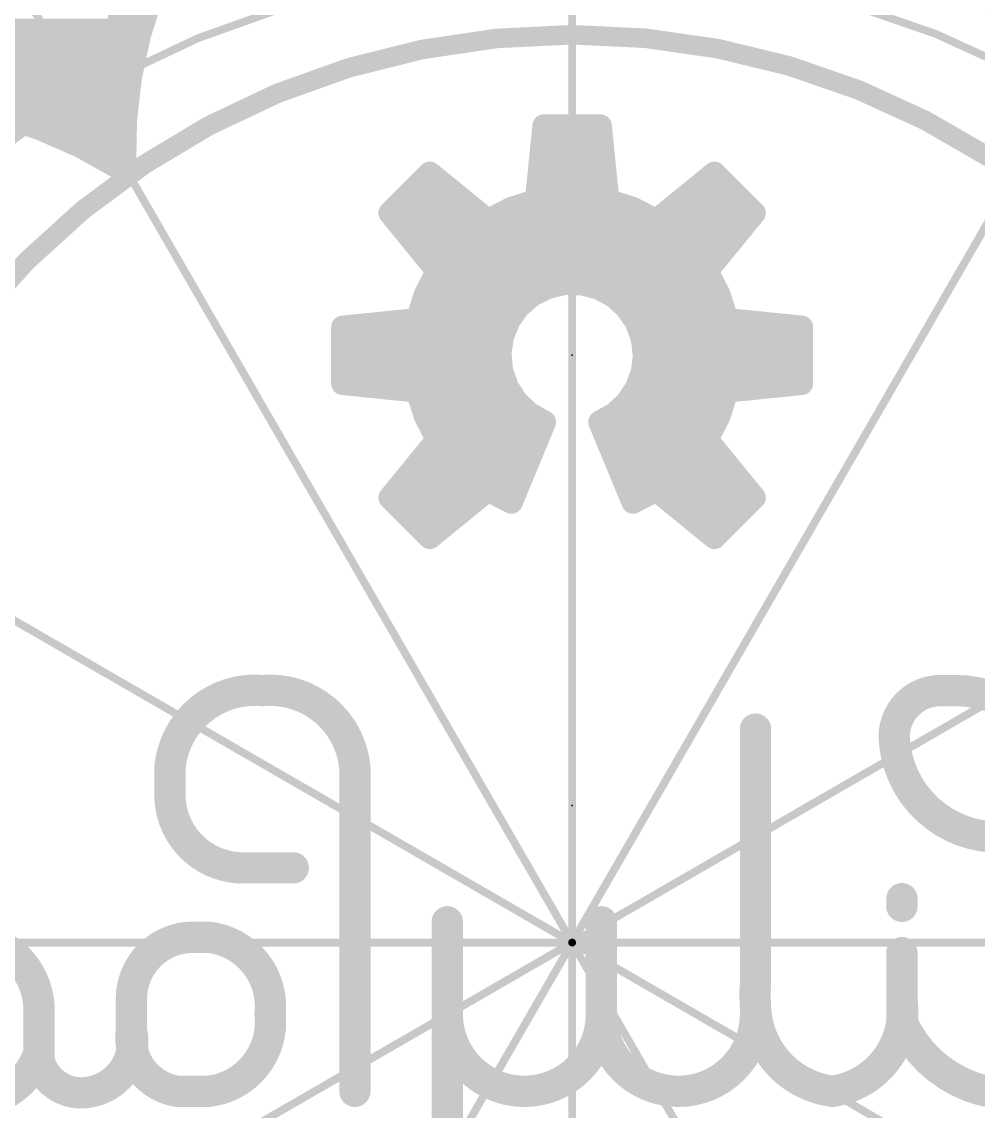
# Model space of a CAD drawing. Extents: x -119 to 11, y -11 to 11.
# Drawn here: x -3.57 to 2.64, y -1.09 to 5.97 of the extents above; entities that cross this region are included whole.
import ezdxf

# ---------------------------------------------------------------- set-up
doc = ezdxf.new("R2010")
doc.units = 0
for name, color, linetype in [('20', 53, 'CONTINUOUS'), ('22', 40, 'CONTINUOUS'), ('23', 53, 'CONTINUOUS'), ('24', 53, 'CONTINUOUS'), ('29', 40, 'CONTINUOUS'), ('47', 4, 'CONTINUOUS'), ('51', 53, 'CONTINUOUS')]:
    doc.layers.add(name, color=color, linetype=linetype)

msp = doc.modelspace()

# ---------------------------------------------------------------- linework, layer by layer
at = {"layer": '20', "const_width": 0.2032}
msp.add_lwpolyline([(0, -10, 1), (0, 10, 1), (0, -10)], format="xyb", dxfattribs=at)
at = {"layer": '22'}
for points, const_width in [([(-0.232, 4.8149), (-0.1828, 5.2988)], 0.15), ([(-0.1828, 5.2988), (0.1828, 5.2988)], 0.15), ([(0.1828, 5.2988), (0.232, 4.8149)], 0.15), ([(-0.1878, 5.25), (0.1878, 5.25)], 0.15), ([(-0.203, 5.1), (0.203, 5.1)], 0.15), ([(-1.182, 4.7335), (-0.9235, 4.992)], 0.15), ([(-0.9655, 4.95), (-0.872, 4.95)], 0.15), ([(-0.9235, 4.992), (-0.5465, 4.6846)], 0.15), ([(-0.2183, 4.95), (0.2183, 4.95)], 0.15), ([(0.5465, 4.6846), (0.9235, 4.992)], 0.15), ([(0.872, 4.95), (0.9655, 4.95)], 0.15), ([(0.9235, 4.992), (1.182, 4.7335)], 0.15), ([(-0.3947, 4.7628), (-0.232, 4.8149)], 0.15), ([(0.232, 4.8149), (0.3947, 4.7628)], 0.15), ([(-0.8746, 4.3565), (-1.182, 4.7335)], 0.15), ([(-1.1155, 4.8), (-0.688, 4.8)], 0.15), ([(-0.5465, 4.6846), (-0.3947, 4.7628)], 0.15), ([(-0.2785, 4.8), (0.2785, 4.8)], 0.15), ([(0.3947, 4.7628), (0.5465, 4.6846)], 0.15), ([(0.688, 4.8), (1.1155, 4.8)], 0.15), ([(1.182, 4.7335), (0.8746, 4.3565)], 0.15), ([(-1.1139, 4.65), (1.1139, 4.65)], 0.15), ([(-0.9916, 4.5), (0.9916, 4.5)], 0.15), ([(-0.9528, 4.2047), (-0.8746, 4.3565)], 0.15), ([(-0.878, 4.35), (0.8779, 4.35)], 0.15), ([(0.8746, 4.3565), (0.9528, 4.2047)], 0.15), ([(-0.1602, 4.2504), (-0.2603, 4.1996)], 0.15), ([(-0.051, 4.2758), (-0.1602, 4.2504)], 0.15), ([(0.0612, 4.2746), (-0.051, 4.2758)], 0.15), ([(0.1699, 4.2468), (0.0612, 4.2746)], 0.15), ([(0.2689, 4.1939), (0.1699, 4.2468)], 0.15), ([(-1.0049, 4.042), (-0.9528, 4.2047)], 0.15), ([(-0.9543, 4.2), (-0.2596, 4.2)], 0.15), ([(-0.2603, 4.1996), (-0.3455, 4.1266)], 0.15), ([(0.2574, 4.2), (0.9543, 4.2)], 0.15), ([(0.3524, 4.119), (0.2689, 4.1939)], 0.15), ([(0.9528, 4.2047), (1.0049, 4.042)], 0.15), ([(-0.3455, 4.1266), (-0.4108, 4.0354)], 0.15), ([(0.4158, 4.0264), (0.3524, 4.119)], 0.15), ([(-1.4888, 3.9928), (-1.0049, 4.042)], 0.15), ([(-1.0023, 4.05), (-0.4004, 4.05)], 0.15), ([(-0.4108, 4.0354), (-0.4527, 3.9313)], 0.15), ([(0.3997, 4.05), (1.0023, 4.05)], 0.15), ([(0.4553, 3.9214), (0.4158, 4.0264)], 0.15), ([(1.0049, 4.042), (1.4888, 3.9928)], 0.15), ([(-1.4888, 3.6272), (-1.4888, 3.9928)], 0.15), ([(1.4888, 3.9928), (1.4888, 3.6272)], 0.15), ([(-1.4888, 3.9), (-0.4571, 3.9)], 0.15), ([(-0.4527, 3.9313), (-0.4685, 3.8202)], 0.15), ([(0.4688, 3.81), (0.4553, 3.9214)], 0.15), ([(0.4579, 3.9), (1.4888, 3.9)], 0.15), ([(-0.4685, 3.8202), (-0.4576, 3.7085)], 0.15), ([(-1.4888, 3.75), (-0.4616, 3.75)], 0.15), ([(0.4559, 3.7006), (0.4688, 3.81)], 0.15), ([(0.4617, 3.75), (1.4888, 3.75)], 0.15), ([(-0.4576, 3.7085), (-0.4203, 3.6027)], 0.15), ([(0.4177, 3.5972), (0.4559, 3.7006)], 0.15), ([(-1.0049, 3.578), (-1.4888, 3.6272)], 0.15), ([(-0.4203, 3.6027), (-0.359, 3.5087)], 0.15), ([(1.4888, 3.6272), (1.0049, 3.578)], 0.15), ([(-1.2213, 3.6), (-0.4186, 3.6)], 0.15), ([(-0.9528, 3.4153), (-1.0049, 3.578)], 0.15), ([(0.3565, 3.5055), (0.4177, 3.5972)], 0.15), ([(0.4188, 3.6), (1.2213, 3.6)], 0.15), ([(1.0049, 3.578), (0.9528, 3.4153)], 0.15), ([(-0.359, 3.5087), (-0.2772, 3.432)], 0.15), ([(0.2756, 3.4307), (0.3565, 3.5055)], 0.15), ([(-0.9639, 3.45), (-0.2964, 3.45)], 0.15), ([(-0.8746, 3.2635), (-0.9528, 3.4153)], 0.15), ([(-0.2772, 3.432), (-0.1794, 3.3769)], 0.15), ([(0.1794, 3.3769), (0.2756, 3.4307)], 0.15), ([(0.2964, 3.45), (0.9639, 3.45)], 0.15), ([(0.9528, 3.4153), (0.8746, 3.2635)], 0.15), ([(-0.1794, 3.3769), (-0.3947, 2.8572)], 0.15), ([(0.3947, 2.8572), (0.1794, 3.3769)], 0.15), ([(-1.182, 2.8865), (-0.8746, 3.2635)], 0.15), ([(-0.8934, 3.3), (-0.2113, 3.3)], 0.15), ([(0.2113, 3.3), (0.8934, 3.3)], 0.15), ([(0.8746, 3.2635), (1.182, 2.8865)], 0.15), ([(-0.9671, 3.15), (-0.2734, 3.15)], 0.15), ([(0.2734, 3.15), (0.9671, 3.15)], 0.15), ([(-1.0895, 3), (-0.3355, 3)], 0.15), ([(0.3355, 3), (1.0895, 3)], 0.15), ([(-0.5465, 2.9354), (-0.9235, 2.628)], 0.15), ([(-0.3947, 2.8572), (-0.5465, 2.9354)], 0.15), ([(0.5465, 2.9354), (0.3947, 2.8572)], 0.15), ([(0.9235, 2.628), (0.5465, 2.9354)], 0.15), ([(-0.9235, 2.628), (-1.182, 2.8865)], 0.15), ([(-1.1455, 2.85), (-0.6512, 2.85)], 0.15), ([(0.6512, 2.85), (1.1455, 2.85)], 0.15), ([(1.182, 2.8865), (0.9235, 2.628)], 0.15), ([(-0.9955, 2.7), (-0.8352, 2.7)], 0.15), ([(0.8352, 2.7), (0.9955, 2.7)], 0.15), ([(2.49, 1.635), (2.39, 1.635)], 0.2032), ([(1.19, -0.265), (1.19, 1.385)], 0.2032), ([(-2.61, 1.135), (-2.61, 0.935)], 0.2032), ([(-1.41, -0.965), (-1.41, 1.135)], 0.2032), ([(-2.11, 0.485), (-1.81, 0.485)], 0.2032), ([(2.14, 0.235), (2.14, 0.285)], 0.2032), ([(-0.81, -0.465), (-0.81, 0.135)], 0.2032), ([(0.19, -0.465), (0.19, 0.135)], 0.2032), ([(-2.36, 0.035), (-2.46, 0.035)], 0.2032), ([(2.14, -0.365), (2.14, -0.065)], 0.2032), ([(-2.86, -0.365), (-2.86, -0.565)], 0.2032), ([(2.14, -0.365), (2.14, -0.515)], 0.2032), ([(1.19, -0.465), (1.19, -0.415)], 0.2032), ([(-3.46, -0.715), (-3.46, -0.465)], 0.2032), ([(-0.81, -1.265), (-0.81, -0.465)], 0.2032), ([(-3.46, -0.765), (-3.46, -0.715)], 0.2032), ([(-2.56, -0.965), (-2.36, -0.965)], 0.2032)]:
    msp.add_lwpolyline(points, dxfattribs=dict(at, const_width=const_width))
for points, const_width in [([(-0.1828, 5.3363, 1), (-0.1828, 5.2613)], 0.075), ([(-0.1455, 5.295, 1), (-0.2201, 5.3026)], 0.075), ([(0.2201, 5.3026, 1), (0.1455, 5.295)], 0.075), ([(0.1828, 5.2613, 1), (0.1828, 5.3363)], 0.075), ([(-0.1878, 5.2875, 1), (-0.1878, 5.2125)], 0.075), ([(0.1878, 5.2125, 1), (0.1878, 5.2875)], 0.075), ([(-0.203, 5.1375, 1), (-0.203, 5.0625)], 0.075), ([(0.203, 5.0625, 1), (0.203, 5.1375)], 0.075), ([(-0.9655, 4.9875, 1), (-0.9655, 4.9125)], 0.075), ([(-0.8998, 5.0211, 1), (-0.9472, 4.9629)], 0.075), ([(-0.897, 4.9655, 1), (-0.95, 5.0185)], 0.075), ([(-0.872, 4.9125, 1), (-0.872, 4.9875)], 0.075), ([(-0.2183, 4.9875, 1), (-0.2183, 4.9125)], 0.075), ([(0.2183, 4.9125, 1), (0.2183, 4.9875)], 0.075), ([(0.872, 4.9875, 1), (0.872, 4.9125)], 0.075), ([(0.95, 5.0185, 1), (0.897, 4.9655)], 0.075), ([(0.9472, 4.9629, 1), (0.8998, 5.0211)], 0.075), ([(0.9655, 4.9125, 1), (0.9655, 4.9875)], 0.075), ([(-0.2206, 4.7792, 1), (-0.2434, 4.8506)], 0.075), ([(0.2434, 4.8506, 1), (0.2206, 4.7792)], 0.075), ([(-1.1529, 4.7572, 1), (-1.2111, 4.7098)], 0.075), ([(-1.1155, 4.8375, 1), (-1.1155, 4.7625)], 0.075), ([(-0.688, 4.7625, 1), (-0.688, 4.8375)], 0.075), ([(-0.4061, 4.7985, 1), (-0.3832, 4.7271)], 0.075), ([(-0.3775, 4.7295, 1), (-0.4118, 4.7962)], 0.075), ([(-0.2785, 4.8375, 1), (-0.2785, 4.7625)], 0.075), ([(-0.2693, 4.8187, 1), (-0.1947, 4.8111)], 0.075), ([(0.1947, 4.8111, 1), (0.2693, 4.8187)], 0.075), ([(0.2785, 4.7625, 1), (0.2785, 4.8375)], 0.075), ([(0.4118, 4.7962, 1), (0.3775, 4.7295)], 0.075), ([(0.3832, 4.7271, 1), (0.4061, 4.7985)], 0.075), ([(0.688, 4.8375, 1), (0.688, 4.7625)], 0.075), ([(1.1155, 4.7625, 1), (1.1155, 4.8375)], 0.075), ([(1.2111, 4.7098, 1), (1.1529, 4.7572)], 0.075), ([(-1.2085, 4.76, 1), (-1.1555, 4.707)], 0.075), ([(-0.5637, 4.7179, 1), (-0.5293, 4.6513)], 0.075), ([(-0.5702, 4.6555, 1), (-0.5228, 4.7137)], 0.075), ([(0.5228, 4.7137, 1), (0.5702, 4.6555)], 0.075), ([(0.5293, 4.6513, 1), (0.5637, 4.7179)], 0.075), ([(1.1555, 4.707, 1), (1.2085, 4.76)], 0.075), ([(-1.1139, 4.6875, 1), (-1.1139, 4.6125)], 0.075), ([(1.1139, 4.6125, 1), (1.1139, 4.6875)], 0.075), ([(-0.9916, 4.5375, 1), (-0.9916, 4.4625)], 0.075), ([(0.9916, 4.4625, 1), (0.9916, 4.5375)], 0.075), ([(-0.878, 4.3875, 1), (-0.878, 4.3125)], 0.075), ([(-0.8413, 4.3393, 1), (-0.9079, 4.3737)], 0.075), ([(-0.9037, 4.3328, 1), (-0.8455, 4.3802)], 0.075), ([(0.9079, 4.3737, 1), (0.8413, 4.3393)], 0.075), ([(0.8455, 4.3802, 1), (0.9037, 4.3328)], 0.075), ([(0.8779, 4.3125, 1), (0.8779, 4.3875)], 0.075), ([(-0.1688, 4.2869, 1), (-0.1517, 4.2138)], 0.075), ([(-0.1433, 4.2169, 1), (-0.1772, 4.2838)], 0.075), ([(-0.0506, 4.3133, 1), (-0.0514, 4.2383)], 0.075), ([(-0.0425, 4.2393, 1), (-0.0595, 4.3124)], 0.075), ([(0.0705, 4.3109, 1), (0.0519, 4.2383)], 0.075), ([(0.0608, 4.2371, 1), (0.0616, 4.3121)], 0.075), ([(0.1876, 4.2798, 1), (0.1522, 4.2137)], 0.075), ([(0.1606, 4.2104, 1), (0.1792, 4.2831)], 0.075), ([(-0.9543, 4.2375, 1), (-0.9543, 4.1625)], 0.075), ([(-0.9862, 4.2218, 1), (-0.9195, 4.1875)], 0.075), ([(-0.9171, 4.1932, 1), (-0.9885, 4.2161)], 0.075), ([(-0.2773, 4.2331, 1), (-0.2434, 4.1662)], 0.075), ([(-0.2359, 4.1712, 1), (-0.2847, 4.2281)], 0.075), ([(-0.2596, 4.1625, 1), (-0.2596, 4.2375)], 0.075), ([(0.2574, 4.2375, 1), (0.2574, 4.1625)], 0.075), ([(0.2939, 4.2218, 1), (0.2439, 4.166)], 0.075), ([(0.2512, 4.1608, 1), (0.2866, 4.227)], 0.075), ([(0.9885, 4.2161, 1), (0.9171, 4.1932)], 0.075), ([(0.9195, 4.1875, 1), (0.9862, 4.2218)], 0.075), ([(0.9543, 4.1625, 1), (0.9543, 4.2375)], 0.075), ([(-0.3699, 4.155, 1), (-0.3211, 4.0981)], 0.075), ([(-0.315, 4.1047, 1), (-0.376, 4.1484)], 0.075), ([(0.3834, 4.1402, 1), (0.3215, 4.0978)], 0.075), ([(0.3274, 4.0911, 1), (0.3775, 4.1469)], 0.075), ([(-1.0023, 4.0875, 1), (-1.0023, 4.0125)], 0.075), ([(-1.0011, 4.0047, 1), (-1.0087, 4.0793)], 0.075), ([(-0.3761, 4.0214, 1), (-0.4456, 4.0494)], 0.075), ([(-0.4004, 4.0125, 1), (-0.4004, 4.0875)], 0.075), ([(0.3997, 4.0875, 1), (0.3997, 4.0125)], 0.075), ([(0.4509, 4.0396, 1), (0.3807, 4.0132)], 0.075), ([(1.0087, 4.0793, 1), (1.0011, 4.0047)], 0.075), ([(1.0023, 4.0125, 1), (1.0023, 4.0875)], 0.075), ([(-1.4513, 3.9928, 1), (-1.5263, 3.9928)], 0.075), ([(-1.4926, 4.0301, 1), (-1.485, 3.9555)], 0.075), ([(-1.0406, 4.0534, 1), (-0.9692, 4.0306)], 0.075), ([(-0.4413, 4.0572, 1), (-0.3804, 4.0135)], 0.075), ([(0.3849, 4.0052, 1), (0.4468, 4.0476)], 0.075), ([(0.9692, 4.0306, 1), (1.0406, 4.0534)], 0.075), ([(1.5263, 3.9928, 1), (1.4513, 3.9928)], 0.075), ([(1.485, 3.9555, 1), (1.4926, 4.0301)], 0.075), ([(-1.4888, 3.9375, 1), (-1.4888, 3.8625)], 0.075), ([(-0.4875, 3.9452, 1), (-0.4179, 3.9173)], 0.075), ([(-0.4155, 3.926, 1), (-0.4898, 3.9366)], 0.075), ([(-0.4571, 3.8625, 1), (-0.4571, 3.9375)], 0.075), ([(0.4926, 3.9259, 1), (0.4181, 3.9169)], 0.075), ([(0.4203, 3.9082, 1), (0.4904, 3.9346)], 0.075), ([(0.4579, 3.9375, 1), (0.4579, 3.8625)], 0.075), ([(1.4888, 3.8625, 1), (1.4888, 3.9375)], 0.075), ([(-0.4312, 3.8238, 1), (-0.5059, 3.8165)], 0.075), ([(-1.4888, 3.7875, 1), (-1.4888, 3.7125)], 0.075), ([(-0.5057, 3.8255, 1), (-0.4314, 3.8149)], 0.075), ([(-0.4616, 3.7125, 1), (-0.4616, 3.7875)], 0.075), ([(0.4617, 3.7875, 1), (0.4617, 3.7125)], 0.075), ([(0.506, 3.8056, 1), (0.4316, 3.8144)], 0.075), ([(0.4316, 3.8055, 1), (0.506, 3.8145)], 0.075), ([(1.4888, 3.7125, 1), (1.4888, 3.7875)], 0.075), ([(-0.4222, 3.721, 1), (-0.4929, 3.6961)], 0.075), ([(-0.4949, 3.7048, 1), (-0.4202, 3.7122)], 0.075), ([(0.491, 3.6876, 1), (0.4207, 3.7135)], 0.075), ([(-1.485, 3.6645, 1), (-1.4926, 3.5899)], 0.075), ([(-0.3889, 3.6231, 1), (-0.4518, 3.5822)], 0.075), ([(0.4186, 3.705, 1), (0.4931, 3.6962)], 0.075), ([(1.4926, 3.5899, 1), (1.485, 3.6645)], 0.075), ([(-1.5263, 3.6272, 1), (-1.4513, 3.6272)], 0.075), ([(-1.2213, 3.6375, 1), (-1.2213, 3.5625)], 0.075), ([(-0.9692, 3.5894, 1), (-1.0406, 3.5666)], 0.075), ([(-1.0087, 3.5407, 1), (-1.0011, 3.6153)], 0.075), ([(-0.4557, 3.5902, 1), (-0.385, 3.6151)], 0.075), ([(-0.4186, 3.5625, 1), (-0.4186, 3.6375)], 0.075), ([(0.3825, 3.6101, 1), (0.4529, 3.5842)], 0.075), ([(0.4188, 3.6375, 1), (0.4188, 3.5625)], 0.075), ([(0.4489, 3.5763, 1), (0.3865, 3.618)], 0.075), ([(1.0011, 3.6153, 1), (1.0087, 3.5407)], 0.075), ([(1.0406, 3.5666, 1), (0.9692, 3.5894)], 0.075), ([(1.2213, 3.5625, 1), (1.2213, 3.6375)], 0.075), ([(1.4513, 3.6272, 1), (1.5263, 3.6272)], 0.075), ([(-0.3334, 3.536, 1), (-0.3847, 3.4813)], 0.075), ([(-0.3905, 3.4882, 1), (-0.3276, 3.5292)], 0.075), ([(0.3253, 3.5264, 1), (0.3877, 3.4847)], 0.075), ([(0.3819, 3.478, 1), (0.331, 3.5331)], 0.075), ([(-0.9639, 3.4875, 1), (-0.9639, 3.4125)], 0.075), ([(-0.9195, 3.4325, 1), (-0.9862, 3.3982)], 0.075), ([(-0.9885, 3.4039, 1), (-0.9171, 3.4268)], 0.075), ([(-0.2588, 3.4646, 1), (-0.2956, 3.3993)], 0.075), ([(-0.3028, 3.4046, 1), (-0.2515, 3.4593)], 0.075), ([(-0.2964, 3.4125, 1), (-0.2964, 3.4875)], 0.075), ([(0.2501, 3.4583, 1), (0.301, 3.4032)], 0.075), ([(0.2939, 3.398, 1), (0.2572, 3.4635)], 0.075), ([(0.2964, 3.4875, 1), (0.2964, 3.4125)], 0.075), ([(0.9171, 3.4268, 1), (0.9885, 3.4039)], 0.075), ([(0.9862, 3.3982, 1), (0.9195, 3.4325)], 0.075), ([(0.9639, 3.4125, 1), (0.9639, 3.4875)], 0.075), ([(-0.1448, 3.3625, 1), (-0.214, 3.3913)], 0.075), ([(-0.1978, 3.3442, 1), (-0.161, 3.4096)], 0.075), ([(0.214, 3.3913, 1), (0.1448, 3.3625)], 0.075), ([(0.1611, 3.4096, 1), (0.1977, 3.3442)], 0.075), ([(-0.8934, 3.3375, 1), (-0.8934, 3.2625)], 0.075), ([(-0.8455, 3.2398, 1), (-0.9037, 3.2872)], 0.075), ([(-0.2113, 3.2625, 1), (-0.2113, 3.3375)], 0.075), ([(0.2113, 3.3375, 1), (0.2113, 3.2625)], 0.075), ([(0.9037, 3.2872, 1), (0.8455, 3.2398)], 0.075), ([(0.8934, 3.2625, 1), (0.8934, 3.3375)], 0.075), ([(-0.9079, 3.2463, 1), (-0.8413, 3.2807)], 0.075), ([(0.8413, 3.2807, 1), (0.9079, 3.2463)], 0.075), ([(-0.9671, 3.1875, 1), (-0.9671, 3.1125)], 0.075), ([(-0.2734, 3.1125, 1), (-0.2734, 3.1875)], 0.075), ([(0.2734, 3.1875, 1), (0.2734, 3.1125)], 0.075), ([(0.9671, 3.1125, 1), (0.9671, 3.1875)], 0.075), ([(-1.0895, 3.0375, 1), (-1.0895, 2.9625)], 0.075), ([(-0.3355, 2.9625, 1), (-0.3355, 3.0375)], 0.075), ([(0.3355, 3.0375, 1), (0.3355, 2.9625)], 0.075), ([(1.0895, 2.9625, 1), (1.0895, 3.0375)], 0.075), ([(-0.5293, 2.9687, 1), (-0.5637, 2.9021)], 0.075), ([(-0.5228, 2.9063, 1), (-0.5702, 2.9645)], 0.075), ([(0.5702, 2.9645, 1), (0.5228, 2.9063)], 0.075), ([(0.5637, 2.9021, 1), (0.5293, 2.9687)], 0.075), ([(-1.1555, 2.913, 1), (-1.2085, 2.86)], 0.075), ([(-1.2111, 2.9102, 1), (-1.1529, 2.8628)], 0.075), ([(-1.1455, 2.8875, 1), (-1.1455, 2.8125)], 0.075), ([(-0.6512, 2.8125, 1), (-0.6512, 2.8875)], 0.075), ([(-0.4293, 2.8716, 1), (-0.3601, 2.8428)], 0.075), ([(-0.4119, 2.8239, 1), (-0.3775, 2.8905)], 0.075), ([(0.3775, 2.8905, 1), (0.4119, 2.8239)], 0.075), ([(0.3601, 2.8428, 1), (0.4293, 2.8716)], 0.075), ([(0.6512, 2.8875, 1), (0.6512, 2.8125)], 0.075), ([(1.1455, 2.8125, 1), (1.1455, 2.8875)], 0.075), ([(1.1529, 2.8628, 1), (1.2111, 2.9102)], 0.075), ([(1.2085, 2.86, 1), (1.1555, 2.913)], 0.075), ([(-0.9955, 2.7375, 1), (-0.9955, 2.6625)], 0.075), ([(-0.8352, 2.6625, 1), (-0.8352, 2.7375)], 0.075), ([(0.8352, 2.7375, 1), (0.8352, 2.6625)], 0.075), ([(0.9955, 2.6625, 1), (0.9955, 2.7375)], 0.075), ([(-0.9472, 2.6571, 1), (-0.8998, 2.5989)], 0.075), ([(-0.95, 2.6015, 1), (-0.897, 2.6545)], 0.075), ([(0.897, 2.6545, 1), (0.95, 2.6015)], 0.075), ([(0.8998, 2.5989, 1), (0.9472, 2.6571)], 0.075), ([(-2.01, 1.635, 0.4141), (-2.61, 1.135)], 0.2032), ([(-1.41, 1.135, 0.4142), (-2.01, 1.635)], 0.2032), ([(-2.0146, 1.6856, 1), (-2.0054, 1.5844)], 0.1016), ([(-2.0146, 1.5844, 1), (-2.0054, 1.6856)], 0.1016), ([(2.39, 1.635, 0.4142), (2.09, 1.335)], 0.2032), ([(2.39, 1.6858, 1), (2.39, 1.5842)], 0.1016), ([(2.39, 1.5842, 1), (2.39, 1.6858)], 0.1016), ([(3.19, 0.935, 0.4142), (2.49, 1.635)], 0.2032), ([(2.49, 1.6858, 1), (2.49, 1.5842)], 0.1016), ([(2.49, 1.5842, 1), (2.49, 1.6858)], 0.1016), ([(1.2408, 1.385, 1), (1.1392, 1.385)], 0.1016), ([(2.09, 1.335, 0.4142), (2.79, 0.685)], 0.2032), ([(2.1408, 1.3369, 1), (2.0392, 1.3331)], 0.1016), ([(2.0392, 1.335, 1), (2.1408, 1.335)], 0.1016), ([(-2.5592, 1.135, 1), (-2.6608, 1.135)], 0.1016), ([(-1.3592, 1.135, 1), (-1.4608, 1.135)], 0.1016), ([(-2.6606, 1.1396, 1), (-2.5594, 1.1304)], 0.1016), ([(-1.4606, 1.1304, 1), (-1.3594, 1.1396)], 0.1016), ([(-2.61, 0.935, 0.4141), (-2.11, 0.485)], 0.2032), ([(-2.5593, 0.9377, 1), (-2.6607, 0.9323)], 0.1016), ([(-2.6608, 0.935, 1), (-2.5592, 0.935)], 0.1016), ([(-2.11, 0.5358, 1), (-2.11, 0.4342)], 0.1016), ([(-2.1073, 0.4343, 1), (-2.1127, 0.5357)], 0.1016), ([(-1.81, 0.4342, 1), (-1.81, 0.5358)], 0.1016), ([(2.1908, 0.285, 1), (2.0892, 0.285)], 0.1016), ([(2.0892, 0.235, 1), (2.1908, 0.235)], 0.1016), ([(-0.7592, 0.135, 1), (-0.8608, 0.135)], 0.1016), ([(0.2408, 0.135, 1), (0.1392, 0.135)], 0.1016), ([(-3.46, -0.465, 0.4142), (-3.91, 0.035)], 0.2032), ([(-2.46, 0.035, 0.4142), (-2.86, -0.365)], 0.2032), ([(-2.46, 0.0858, 1), (-2.46, -0.0158)], 0.1016), ([(-2.46, -0.0158, 1), (-2.46, 0.0858)], 0.1016), ([(-1.96, -0.465, 0.4142), (-2.36, 0.035)], 0.2032), ([(-2.3544, 0.0855, 1), (-2.3656, -0.0155)], 0.1016), ([(-2.36, -0.0158, 1), (-2.36, 0.0858)], 0.1016), ([(2.1908, -0.065, 1), (2.0892, -0.065)], 0.1016), ([(1.19, -0.265, 0.0384), (1.19, -0.415)], 0.2032), ([(1.2407, -0.2689, 1), (1.1393, -0.2611)], 0.1016), ([(-2.8092, -0.365, 1), (-2.9108, -0.365)], 0.1016), ([(1.1392, -0.265, 1), (1.2408, -0.265)], 0.1016), ([(1.69, -0.965, 0.4142), (2.14, -0.365)], 0.2032), ([(2.1908, -0.365, 1), (2.0892, -0.365)], 0.1016), ([(2.1903, -0.3578, 1), (2.0897, -0.3722)], 0.1016), ([(-2.9108, -0.365, 1), (-2.8092, -0.365)], 0.1016), ([(1.19, -0.415, 0.37), (1.69, -0.965)], 0.2032), ([(1.2408, -0.4135, 1), (1.1392, -0.4165)], 0.1016), ([(1.2408, -0.415, 1), (1.1392, -0.415)], 0.1016), ([(2.0892, -0.365, 1), (2.1908, -0.365)], 0.1016), ([(-3.4092, -0.465, 1), (-3.5108, -0.465)], 0.1016), ([(-3.5107, -0.4623, 1), (-3.4093, -0.4677)], 0.1016), ([(-2.36, -0.965, 0.4142), (-1.96, -0.465)], 0.2032), ([(-1.9095, -0.4594, 1), (-2.0105, -0.4706)], 0.1016), ([(-2.0105, -0.4594, 1), (-1.9095, -0.4706)], 0.1016), ([(-0.81, -0.465, 0.4142), (-0.31, -0.965)], 0.2032), ([(-0.7592, -0.465, 1), (-0.8608, -0.465)], 0.1016), ([(-0.7592, -0.465, 1), (-0.8608, -0.465)], 0.1016), ([(-0.8608, -0.465, 1), (-0.7592, -0.465)], 0.1016), ([(-0.31, -0.965, 0.4142), (0.19, -0.465)], 0.2032), ([(0.19, -0.465, 0.4142), (0.69, -0.965)], 0.2032), ([(0.2408, -0.465, 1), (0.1392, -0.465)], 0.1016), ([(0.2408, -0.465, 1), (0.1392, -0.465)], 0.1016), ([(0.1392, -0.465, 1), (0.2408, -0.465)], 0.1016), ([(0.69, -0.965, 0.4142), (1.19, -0.465)], 0.2032), ([(1.2408, -0.465, 1), (1.1392, -0.465)], 0.1016), ([(1.1392, -0.465, 1), (1.2408, -0.465)], 0.1016), ([(1.1393, -0.4189, 1), (1.2407, -0.4111)], 0.1016), ([(2.14, -0.515, 0.4142), (3.19, -0.915)], 0.2032), ([(2.1864, -0.4942, 1), (2.0936, -0.5358)], 0.1016), ([(-3.11, -0.965, 0.4142), (-2.86, -0.565)], 0.2032), ([(-2.86, -0.565, 0.4142), (-2.56, -0.965)], 0.2032), ([(-2.8105, -0.5536, 1), (-2.9095, -0.5764)], 0.1016), ([(-2.8097, -0.5722, 1), (-2.9103, -0.5578)], 0.1016), ([(2.0892, -0.515, 1), (2.1908, -0.515)], 0.1016), ([(-2.9108, -0.565, 1), (-2.8092, -0.565)], 0.1016), ([(-4.06, -1.015, 0.4142), (-3.46, -0.715)], 0.2032), ([(-3.4092, -0.715, 1), (-3.5108, -0.715)], 0.1016), ([(-3.4118, -0.7311, 1), (-3.5082, -0.6989)], 0.1016), ([(-3.46, -0.765, 0.4142), (-3.11, -0.965)], 0.2032), ([(-3.411, -0.7516, 1), (-3.509, -0.7784)], 0.1016), ([(-3.5108, -0.715, 1), (-3.4092, -0.715)], 0.1016), ([(-3.5108, -0.765, 1), (-3.4092, -0.765)], 0.1016), ([(-3.1214, -0.9155, 1), (-3.0986, -1.0145)], 0.1016), ([(-3.0966, -1.014, 1), (-3.1234, -0.916)], 0.1016), ([(-2.56, -0.9142, 1), (-2.56, -1.0158)], 0.1016), ([(-2.5672, -1.0153, 1), (-2.5528, -0.9147)], 0.1016), ([(-2.3656, -0.9145, 1), (-2.3544, -1.0155)], 0.1016), ([(-2.36, -1.0158, 1), (-2.36, -0.9142)], 0.1016), ([(-1.4608, -0.965, 1), (-1.3592, -0.965)], 0.1016), ([(-0.31, -0.9142, 1), (-0.31, -1.0158)], 0.1016), ([(-0.31, -1.0158, 1), (-0.31, -0.9142)], 0.1016), ([(0.69, -0.9142, 1), (0.69, -1.0158)], 0.1016), ([(0.69, -1.0158, 1), (0.69, -0.9142)], 0.1016), ([(1.6828, -0.9147, 1), (1.6972, -1.0153)], 0.1016), ([(1.6837, -1.0154, 1), (1.6963, -0.9146)], 0.1016)]:
    msp.add_lwpolyline(points, format="xyb", dxfattribs=dict(at, const_width=const_width))
at = {"layer": '23'}
msp.add_point((0, 0.889), dxfattribs=at)
at = {"layer": '24'}
for p in [(0, 3.81), (0, 0)]:
    msp.add_point(p, dxfattribs=at)
at = {"layer": '29'}
for points, const_width in [([(2.92, 5.06, 1.0308), (-2.93, 5.05)], 0.2032), ([(-2.923, 5.842, 1), (-2.923, 5.9436)], 0.1016), ([(-2.9456, 5.6388, 1), (-2.9456, 5.7404)], 0.1016), ([(-2.93, 5.05, 1.0406), (-5.82, 0)], 0.2032), ([(-2.9682, 5.4356, 1), (-2.9682, 5.5372)], 0.1016), ([(-3.2496, 5.334, 1), (-3.2496, 5.2324)], 0.1016), ([(-2.9908, 5.2324, 1), (-2.9908, 5.334)], 0.1016), ([(-3.0505, 5.2056, 1), (-2.9495, 5.1944)], 0.1016), ([(-3.0161, 5.1518, 1), (-2.9839, 5.2482)], 0.1016), ([(-2.9808, 5.0484, 1), (-2.8792, 5.0516)], 0.1016), ([(-2.957, 5.0069, 1), (-2.903, 5.0931)], 0.1016), ([(-5.82, 0, 1.0403), (-2.91, -5.04)], 0.2032)]:
    msp.add_lwpolyline(points, format="xyb", dxfattribs=dict(at, const_width=const_width))
at = {"layer": '29', "const_width": 0.2032}
for points in [[(-2.9, 6.1), (-3, 5.2)], [(-11, 5.8928), (-2.923, 5.8928)], [(-11, 5.6896), (-2.9456, 5.6896)], [(-3, 5.2), (-4.2, 5.6)], [(-3.8592, 5.4864), (-2.9682, 5.4864)], [(-3.2496, 5.2832), (-2.9908, 5.2832)]]:
    msp.add_lwpolyline(points, dxfattribs=at)
at = {"layer": '47', "const_width": 0.0508}
for points in [[(0, 0), (0, 10)], [(0, 0), (-5, 8.66)], [(0, 0), (5, 8.66)], [(0, 0), (-8.66, 5)], [(0, 0), (8.66, 5)], [(0, 0), (-10, 0)], [(0, 0), (-8.66, -5)], [(0, 0), (-5, -8.66)], [(0, 0), (5, -8.66)], [(0, 0), (0, -10.1)], [(0, 0), (8.66, -5)], [(0, 0), (10, 0)]]:
    msp.add_lwpolyline(points, dxfattribs=at)
at = {"layer": '47'}
for points, const_width in [([(0, -7.5, 1), (0, 7.5, 1), (0, -7.5)], 0.0508), ([(0, -6.35, 1), (0, 6.35, 1), (0, -6.35)], 0.0508), ([(0.011, 0.0064, 1), (-0.011, -0.0064)], 0.0254), ([(0.0127, 0, 1), (-0.0127, 0)], 0.0254), ([(0.0064, 0.011, 1), (-0.0064, -0.011)], 0.0254), ([(0, 0.0127, 1), (0, -0.0127)], 0.0254), ([(-0.0064, 0.011, 1), (0.0064, -0.011)], 0.0254), ([(-0.011, 0.0064, 1), (0.011, -0.0064)], 0.0254), ([(-0.0127, 0, 1), (0.0127, 0)], 0.0254), ([(0.011, -0.0064, 1), (-0.011, 0.0064)], 0.0254), ([(-0.011, -0.0064, 1), (0.011, 0.0064)], 0.0254), ([(0.0064, -0.011, 1), (-0.0064, 0.011)], 0.0254), ([(-0.0064, -0.011, 1), (0.0064, 0.011)], 0.0254), ([(0, -0.0127, 1), (0, 0.0127)], 0.0254)]:
    msp.add_lwpolyline(points, format="xyb", dxfattribs=dict(at, const_width=const_width))
at = {"layer": '51', "const_width": 0.127}
msp.add_lwpolyline([(0, -4.1119, 1), (0, 5.8899, 1), (0, -4.1119)], format="xyb", dxfattribs=at)

doc.saveas('drawing.dxf')
